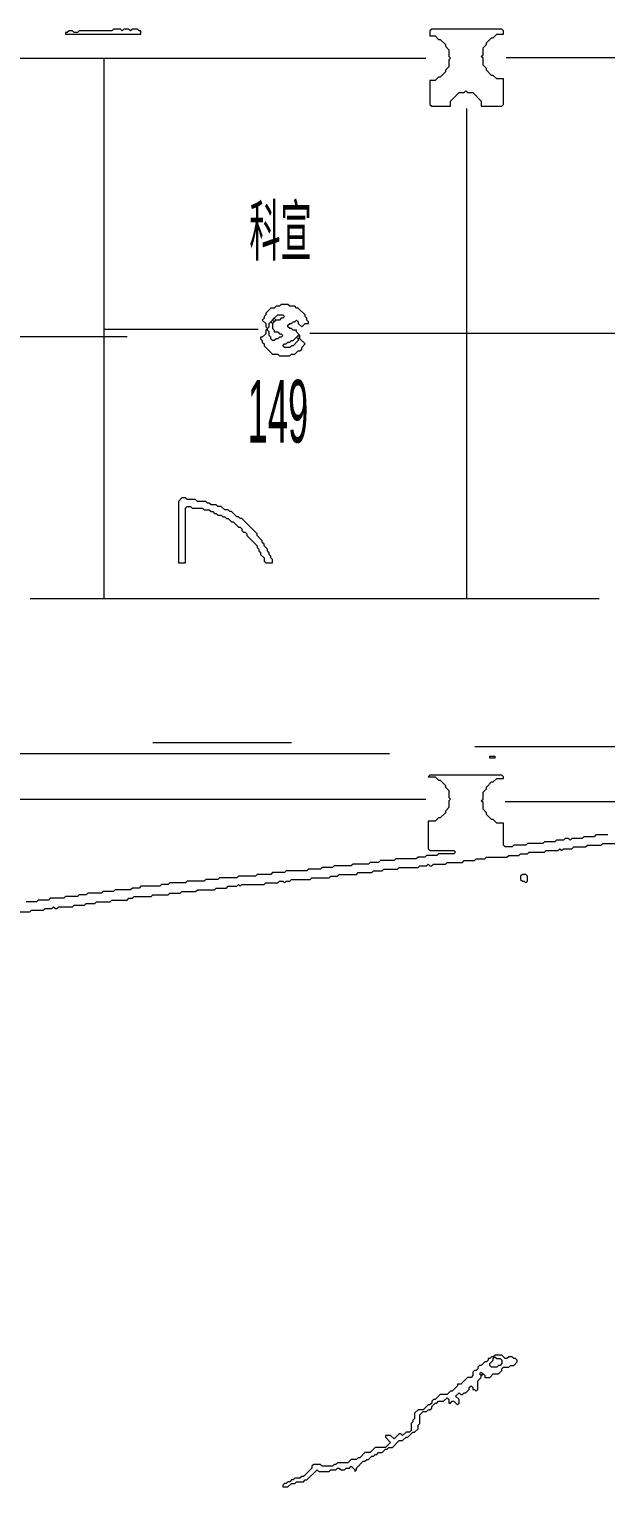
# Model space of a CAD drawing. Header units: millimetres. Extents: x 0 to 419, y 0 to 297.
# Drawn here: x 221.9 to 251.4, y 150.4 to 225 of the extents above; entities that cross this region are included whole.
import ezdxf

# ---------------------------------------------------------------- set-up
doc = ezdxf.new("R2010")
doc.units = ezdxf.units.MM
for name, color, linetype, lineweight in [('PAGE_001_OCR_TEXT', 6, 'CONTINUOUS', 0), ('PAGE_001_TRACE_CURVE', 6, 'CONTINUOUS', 0), ('PAGE_001_TRACE_STRAIGHT', 5, 'CONTINUOUS', 0), ('PAGE_001_TRACE_TEXT_SYMBOL', 6, 'CONTINUOUS', 0)]:
    doc.layers.add(name, color=color, linetype=linetype, lineweight=lineweight)
doc.styles.add('wqy-unicode', font='wqy-unicode')

msp = doc.modelspace()

# ---------------------------------------------------------------- linework, layer by layer
at = {"layer": 'PAGE_001_TRACE_CURVE', "color": 6}
for points in [[(242.406, 186.808), (242.318, 186.72), (242.668, 186.72), (242.844, 186.545), (242.931, 186.545), (243.194, 186.282), (243.194, 186.195), (243.369, 186.019), (243.369, 185.669), (243.457, 185.581), (243.369, 185.494), (243.369, 185.144), (243.194, 184.968), (243.194, 184.881), (242.931, 184.618), (242.844, 184.618), (242.668, 184.443), (242.318, 184.443), (242.318, 183.042), (242.406, 182.954), (243.632, 182.954), (243.719, 182.867), (243.632, 182.779), (242.844, 182.779), (242.756, 182.691), (242.231, 182.691), (242.143, 182.604), (241.793, 182.604), (241.705, 182.516), (240.654, 182.516), (240.567, 182.429), (239.866, 182.429), (239.778, 182.341), (239.341, 182.341), (239.253, 182.253), (238.465, 182.253), (238.377, 182.166), (237.502, 182.166), (237.414, 182.078), (236.889, 182.078), (236.801, 181.991), (236.188, 181.991), (236.1, 181.903), (235.049, 181.903), (234.962, 181.816), (234.349, 181.816), (234.261, 181.728), (233.561, 181.728), (233.473, 181.64), (232.597, 181.64), (232.51, 181.553), (231.634, 181.553), (231.546, 181.465), (230.933, 181.465), (230.846, 181.378), (229.97, 181.378), (229.883, 181.29), (229.094, 181.29), (229.007, 181.202), (228.657, 181.202), (228.569, 181.115), (227.606, 181.115), (227.518, 181.027), (227.168, 181.027)], [(246.697, 183.217), (246.609, 183.129), (246.259, 183.129), (246.171, 183.217), (246.171, 184.355), (245.821, 184.355), (245.646, 184.531), (245.558, 184.531), (245.296, 184.793), (245.296, 184.881), (245.121, 185.056), (245.121, 185.406), (245.033, 185.494), (245.121, 185.581), (245.121, 185.932), (245.296, 186.107), (245.296, 186.195), (245.558, 186.457), (245.646, 186.457), (245.821, 186.632), (246.171, 186.632), (246.171, 186.72), (246.084, 186.808), (242.406, 186.808)], [(251.513, 183.742), (250.9, 183.742), (250.813, 183.655), (250.287, 183.655), (250.2, 183.567), (249.674, 183.567), (249.587, 183.48), (249.499, 183.567), (249.324, 183.567), (249.237, 183.48), (248.886, 183.48), (248.799, 183.392), (248.273, 183.392), (248.186, 183.304), (247.397, 183.304), (247.31, 183.217), (246.697, 183.217)], [(227.255, 180.589), (228.131, 180.589), (228.219, 180.677), (229.007, 180.677), (229.094, 180.765), (229.62, 180.765), (229.707, 180.852), (230.408, 180.852), (230.496, 180.94), (231.371, 180.94), (231.459, 181.027), (231.984, 181.027), (232.072, 181.115), (232.51, 181.115), (232.597, 181.202), (232.685, 181.115), (232.773, 181.202), (233.911, 181.202), (233.999, 181.29), (234.612, 181.29), (234.699, 181.378), (234.874, 181.378), (234.962, 181.29), (235.049, 181.378), (235.225, 181.378), (235.312, 181.465), (236.276, 181.465), (236.363, 181.553), (237.239, 181.553), (237.326, 181.64), (237.677, 181.64), (237.764, 181.728), (238.64, 181.728), (238.728, 181.816), (239.428, 181.816), (239.516, 181.903), (239.954, 181.903), (240.041, 181.991), (240.742, 181.991), (240.829, 182.078), (241.793, 182.078), (241.88, 182.166), (242.231, 182.166), (242.318, 182.253), (242.406, 182.166), (242.493, 182.166), (242.581, 182.253), (243.194, 182.253), (243.281, 182.341), (244.07, 182.341), (244.157, 182.429), (244.683, 182.429), (244.77, 182.516), (245.208, 182.516), (245.296, 182.604), (246.347, 182.604), (246.434, 182.691), (246.96, 182.691), (247.047, 182.779), (247.397, 182.779), (247.485, 182.867), (248.273, 182.867), (248.361, 182.954), (248.974, 182.954)], [(248.974, 182.954), (249.061, 183.042), (249.149, 182.954), (249.237, 183.042), (249.674, 183.042), (249.762, 183.129), (250.375, 183.129), (250.463, 183.217), (251.163, 183.217), (251.251, 183.304), (251.864, 183.304)], [(220.95, 179.801), (221.913, 179.801), (222.001, 179.889), (222.614, 179.889), (222.701, 179.976), (223.052, 179.976), (223.139, 180.064), (223.227, 179.976), (223.315, 179.976), (223.402, 180.064), (224.103, 180.064), (224.19, 180.152), (224.716, 180.152), (224.803, 180.239), (225.241, 180.239), (225.329, 180.327), (226.029, 180.327), (226.117, 180.414), (226.905, 180.414), (226.993, 180.502), (227.168, 180.502), (227.255, 180.589)], [(227.168, 181.027), (227.08, 180.94), (226.292, 180.94), (226.204, 180.852), (225.679, 180.852), (225.591, 180.765), (224.891, 180.765), (224.803, 180.677), (224.453, 180.677), (224.365, 180.589), (223.752, 180.589), (223.665, 180.502), (222.964, 180.502), (222.877, 180.414), (222.351, 180.414), (222.264, 180.327), (221.738, 180.327)]]:
    msp.add_lwpolyline(points, dxfattribs=at)
at = {"layer": 'PAGE_001_TRACE_STRAIGHT', "color": 5}
for p, q in [((190.517, 223.506), (242.196, 223.506)), ((225.702, 223.506), (225.702, 195.852)), ((246.3, 223.548), (263.428, 223.548)), ((244.279, 220.926), (244.279, 195.852)), ((216.227, 209.267), (226.906, 209.267)), ((225.702, 209.641), (233.602, 209.641)), ((236.247, 209.428), (252.214, 209.428)), ((221.946, 195.852), (251.064, 195.852)), ((228.219, 188.472), (235.312, 188.472)), ((244.707, 188.266), (271.647, 188.266)), ((220.147, 187.918), (240.337, 187.918)), ((190.499, 185.57), (242.196, 185.57)), ((246.249, 185.459), (267.158, 185.459))]:
    msp.add_line(p, q, dxfattribs=at)
at = {"layer": 'PAGE_001_TRACE_TEXT_SYMBOL', "color": 6}
for points in [[(226.204, 224.992), (226.117, 224.905), (224.453, 224.905), (224.365, 224.817), (224.19, 224.817), (224.103, 224.905), (223.928, 224.905), (223.84, 224.817), (223.752, 224.817), (223.752, 224.73), (227.606, 224.73), (227.606, 224.905), (227.518, 224.905), (227.431, 224.992), (227.168, 224.992), (227.08, 224.905), (226.993, 224.992), (226.73, 224.992), (226.642, 224.905), (226.555, 224.992)], [(242.493, 224.992), (242.406, 224.905), (242.406, 224.642), (242.668, 224.642), (242.844, 224.467), (242.931, 224.467), (243.194, 224.204), (243.194, 224.117), (243.369, 223.941), (243.369, 223.591), (243.457, 223.504), (243.369, 223.416), (243.369, 223.066), (243.194, 222.89), (243.194, 222.803), (242.931, 222.54), (242.844, 222.54), (242.668, 222.365), (242.406, 222.365), (242.406, 221.139), (242.493, 221.051), (243.457, 221.051), (243.457, 221.314), (243.894, 221.752), (244.157, 221.752), (244.245, 221.839), (244.332, 221.752), (244.595, 221.752), (245.033, 221.314), (245.033, 221.051), (246.084, 221.051), (246.171, 221.139), (246.171, 222.453), (245.821, 222.453), (245.646, 222.628), (245.558, 222.628), (245.296, 222.89), (245.296, 222.978), (245.121, 223.153), (245.121, 223.504), (245.033, 223.591), (245.121, 223.679), (245.121, 224.029), (245.296, 224.204), (245.296, 224.292), (245.558, 224.554), (245.646, 224.554), (245.821, 224.73), (246.171, 224.73), (246.171, 224.905), (246.084, 224.992)], [(234.787, 210.892), (234.699, 210.804), (234.524, 210.804), (234.436, 210.717), (234.261, 210.717), (233.999, 210.454), (233.999, 210.367), (233.911, 210.279), (233.911, 210.191), (233.823, 210.104), (233.999, 209.929), (233.999, 209.753), (234.086, 209.666), (233.999, 209.578), (233.999, 209.403), (233.823, 209.228), (233.736, 209.228), (233.736, 209.14), (233.823, 209.053), (233.823, 208.965), (233.911, 208.878), (233.911, 208.79), (234.349, 208.352), (234.612, 208.352), (234.699, 208.265), (235.225, 208.265), (235.312, 208.352), (235.487, 208.352), (235.662, 208.527), (235.75, 208.527), (235.838, 208.615), (235.838, 208.703), (236.013, 208.878), (235.75, 209.14), (235.75, 209.316), (235.575, 209.491), (235.575, 209.578), (235.4, 209.578), (235.312, 209.666), (235.225, 209.666), (235.137, 209.753), (235.137, 209.841), (235.225, 209.929), (235.312, 209.929), (235.4, 210.016), (235.487, 210.016), (235.575, 210.104), (235.662, 210.016), (235.662, 209.929), (235.838, 209.753), (236.013, 209.929), (236.188, 209.929), (236.188, 210.016), (236.1, 210.104), (236.1, 210.191), (236.013, 210.279), (236.013, 210.367), (235.662, 210.717), (235.575, 210.717), (235.487, 210.804), (235.225, 210.804), (235.137, 210.892)], [(234.174, 209.929), (234.261, 210.016), (234.349, 209.929), (234.349, 209.666), (234.436, 209.578), (234.436, 209.491), (234.612, 209.491), (234.699, 209.403), (234.787, 209.403), (234.874, 209.316), (234.787, 209.228), (234.699, 209.228), (234.612, 209.14), (234.524, 209.14), (234.436, 209.053), (234.349, 209.053), (234.261, 209.14), (234.261, 209.228), (234.174, 209.316), (234.174, 209.491), (234.086, 209.578), (234.086, 209.666), (234.174, 209.753)], [(234.261, 210.016), (234.349, 210.104), (234.436, 210.016), (234.349, 209.929)], [(234.349, 210.104), (234.436, 210.191), (234.524, 210.104), (234.436, 210.016)], [(234.612, 210.367), (234.874, 210.367), (234.962, 210.279), (234.874, 210.191), (234.787, 210.191), (234.699, 210.104), (234.524, 210.104), (234.436, 210.191)], [(235.575, 209.228), (235.662, 209.14), (235.662, 209.053), (235.4, 208.79), (235.312, 208.79), (235.225, 208.703), (234.962, 208.703), (234.874, 208.79), (234.962, 208.878), (235.049, 208.878), (235.137, 208.965), (235.225, 208.965), (235.312, 209.053), (235.4, 209.053)], [(235.575, 209.228), (235.662, 209.316), (235.75, 209.228), (235.662, 209.14)], [(245.471, 187.771), (245.734, 187.771), (245.734, 187.683), (245.471, 187.683)], [(247.135, 181.728), (247.047, 181.64), (247.047, 181.465), (247.135, 181.378), (247.222, 181.378), (247.31, 181.29), (247.397, 181.378), (247.397, 181.64), (247.31, 181.728)], [(245.646, 156.943), (245.734, 157.03), (245.821, 156.943), (245.996, 156.943), (246.084, 156.855), (246.084, 156.68), (245.996, 156.593), (245.909, 156.593), (245.821, 156.505), (245.558, 156.505), (245.471, 156.593), (245.471, 156.68), (245.646, 156.855)], [(244.945, 156.155), (245.033, 156.242), (245.121, 156.155), (245.033, 156.067)]]:
    msp.add_lwpolyline(points, close=True, dxfattribs=at)
for points in [[(229.707, 200.996), (229.532, 200.82), (229.532, 197.667), (229.883, 197.667), (229.883, 200.47), (229.97, 200.558), (230.145, 200.558), (230.233, 200.47), (230.758, 200.47), (230.846, 200.382), (231.109, 200.382), (231.196, 200.295), (231.284, 200.295), (231.371, 200.207), (231.459, 200.207), (231.546, 200.12), (231.722, 200.12), (231.809, 200.032), (231.897, 200.032), (231.984, 199.945), (232.072, 199.945), (232.247, 199.769), (232.335, 199.769), (232.597, 199.507), (232.685, 199.507), (232.773, 199.419), (232.773, 199.331), (232.86, 199.244), (232.948, 199.244), (233.035, 199.156), (233.035, 199.069), (233.561, 198.543), (233.561, 198.456), (233.648, 198.368), (233.648, 198.281), (233.736, 198.193), (233.736, 198.105), (233.911, 197.93), (233.911, 197.755), (233.999, 197.667), (234.349, 197.667), (234.349, 197.843), (234.261, 197.93), (234.261, 198.018), (234.174, 198.105), (234.174, 198.193), (234.086, 198.281), (234.086, 198.368), (233.911, 198.543), (233.911, 198.631), (233.823, 198.718), (233.823, 198.806), (233.561, 199.069), (233.561, 199.156), (232.773, 199.945), (232.685, 199.945), (232.597, 200.032), (232.51, 200.032), (232.247, 200.295), (232.16, 200.295), (232.072, 200.382), (231.897, 200.382), (231.722, 200.558), (231.546, 200.558)], [(231.546, 200.558), (231.459, 200.645), (231.196, 200.645), (231.109, 200.733), (231.021, 200.733), (230.933, 200.82), (230.496, 200.82), (230.408, 200.908), (229.97, 200.908), (229.883, 200.996), (229.707, 200.996)], [(245.734, 157.118), (245.646, 157.03), (245.558, 157.03), (245.471, 156.943), (245.383, 156.943), (245.383, 156.855), (245.296, 156.768), (245.208, 156.768), (245.033, 156.593), (244.945, 156.593), (244.858, 156.505), (244.858, 156.417), (244.77, 156.33), (244.683, 156.33), (244.595, 156.242), (244.595, 156.067), (244.507, 155.98), (244.332, 155.98), (243.982, 155.629), (243.807, 155.629), (243.807, 155.542), (243.544, 155.279), (243.457, 155.279), (243.281, 155.104), (242.931, 155.104), (242.668, 154.841), (242.581, 154.841), (242.493, 154.753), (242.493, 154.666), (242.406, 154.578), (242.318, 154.578), (242.055, 154.316), (241.793, 154.316), (241.618, 154.14), (241.618, 153.878), (241.53, 153.79), (241.53, 153.702), (241.442, 153.615), (241.442, 153.265), (241.355, 153.177), (241.18, 153.177), (241.005, 153.002), (240.917, 153.089), (240.829, 153.089), (240.567, 152.827), (240.392, 153.002), (240.129, 153.002), (240.129, 152.914), (240.392, 152.651), (240.129, 152.389), (239.603, 152.389), (239.341, 152.126), (239.078, 152.126), (238.815, 151.863), (238.728, 151.863), (238.64, 151.776), (238.377, 151.776), (238.202, 151.601), (237.677, 151.601), (237.589, 151.513), (237.502, 151.513), (237.414, 151.425), (236.889, 151.425), (236.801, 151.513)], [(242.055, 154.228), (242.231, 154.228), (242.318, 154.316), (242.406, 154.316), (242.493, 154.403), (242.493, 154.491), (242.668, 154.666), (242.756, 154.666), (242.844, 154.753), (243.106, 154.753), (243.281, 154.929), (243.369, 154.841), (243.369, 154.666), (243.457, 154.666), (243.544, 154.753), (243.632, 154.753), (243.807, 154.578), (243.894, 154.666), (243.894, 154.841), (243.719, 155.016), (243.894, 155.191), (243.982, 155.104), (244.07, 155.104), (244.157, 155.191), (244.245, 155.191), (244.42, 155.366), (244.42, 155.454), (244.507, 155.542), (244.595, 155.454), (244.595, 155.366), (244.683, 155.366), (244.77, 155.279), (244.858, 155.366), (244.858, 155.804), (245.033, 155.98), (245.033, 156.067), (245.121, 156.155), (245.208, 156.067), (245.208, 155.98), (245.471, 155.98), (245.646, 156.155), (245.909, 156.155), (246.084, 156.33), (246.084, 156.417), (246.171, 156.505), (246.434, 156.505), (246.522, 156.593), (246.697, 156.593), (246.872, 156.768), (246.872, 156.855), (246.784, 156.943), (246.697, 156.943), (246.609, 157.03), (246.434, 157.03), (246.347, 156.943), (246.259, 156.943), (246.084, 157.118), (245.734, 157.118)], [(236.801, 151.513), (236.451, 151.513), (236.363, 151.425), (236.363, 151.338), (235.925, 150.9), (235.838, 150.9), (235.75, 150.812), (235.487, 150.812), (235.4, 150.725), (235.312, 150.725), (235.225, 150.637), (235.137, 150.637), (235.049, 150.55), (234.962, 150.55), (234.874, 150.462), (234.874, 150.374), (235.137, 150.374), (235.312, 150.55), (235.487, 150.55), (235.575, 150.637), (235.925, 150.637), (236.013, 150.725), (236.1, 150.725), (236.626, 151.25), (236.713, 151.163), (237.239, 151.163), (237.326, 151.25), (237.589, 151.25), (237.677, 151.338), (237.764, 151.338), (237.852, 151.25), (238.027, 151.25), (238.115, 151.338), (238.29, 151.338), (238.377, 151.425), (238.552, 151.25), (238.552, 151.163), (238.64, 151.25), (238.64, 151.338), (238.99, 151.688), (239.078, 151.688), (239.165, 151.776), (239.253, 151.776), (239.428, 151.951), (239.516, 151.951), (239.603, 152.038), (239.691, 152.038), (239.778, 152.126), (239.954, 152.126), (240.129, 152.301), (240.216, 152.301), (240.304, 152.389), (240.479, 152.389), (240.829, 152.739), (241.005, 152.739), (241.18, 152.914), (241.267, 152.914), (241.53, 153.177), (241.618, 153.177), (241.793, 153.352), (241.793, 153.527), (241.88, 153.615), (241.88, 154.053), (242.055, 154.228)]]:
    msp.add_lwpolyline(points, dxfattribs=at)

# ---------------------------------------------------------------- texts
at = {"layer": 'PAGE_001_OCR_TEXT', "color": 6, "style": 'wqy-unicode'}
for s, height, width, p in [('科宣', 2.5276, 0.462533, (233.16, 213.414)), ('149', 3.2107, 0.432935, (233.074, 203.83))]:
    msp.add_text(s, height=height, dxfattribs=dict(at, width=width)).set_placement(p)

doc.saveas('drawing.dxf')
